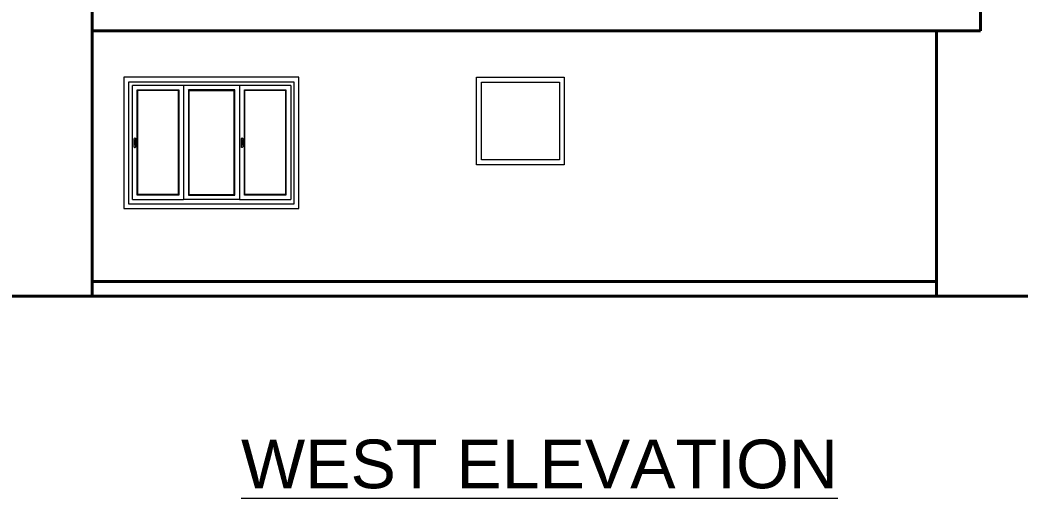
# Model space of a CAD drawing. Header units: inches. Extents: x 141029 to 166402, y -23568 to -18036.
# Drawn here: x 164793.8 to 165204.7, y -22604.9 to -22408.5 of the extents above; entities that cross this region are included whole.
import ezdxf

# ---------------------------------------------------------------- set-up
doc = ezdxf.new("R2010")
doc.units = ezdxf.units.IN
doc.header["$LTSCALE"] = 0.5
doc.header["$MEASUREMENT"] = 0
for name, color, linetype, lineweight in [('PARAPET', 50, 'Continuous', 13), ('Text-100.w', 254, 'Continuous', 9), ('wall', 1, 'Continuous', 40), ('window', 4, 'Continuous', 13)]:
    doc.layers.add(name, color=color, linetype=linetype, lineweight=lineweight)
doc.styles.add('arial', font='arial.ttf')

msp = doc.modelspace()

# ---------------------------------------------------------------- linework, layer by layer
at = {"layer": 'PARAPET'}
for p, q in [((164851.74, -22431.97), (164836.43, -22431.97)), ((164836.43, -22431.97), (164836.43, -22445.2)), ((164891.77, -22431.97), (164851.74, -22431.97)), ((164908.43, -22431.97), (164891.77, -22431.97)), ((164908.43, -22445.2), (164908.43, -22431.97)), ((164838.43, -22433.97), (164838.43, -22445.2)), ((164851.74, -22433.97), (164838.43, -22433.97)), ((164891.77, -22433.97), (164851.74, -22433.97)), ((164906.43, -22433.97), (164891.77, -22433.97)), ((164906.43, -22445.2), (164906.43, -22433.97)), ((164836.43, -22445.2), (164836.43, -22469.16)), ((164838.43, -22445.2), (164838.43, -22469.16)), ((164906.43, -22469.16), (164906.43, -22445.2)), ((164908.43, -22469.16), (164908.43, -22445.2)), ((164836.43, -22469.16), (164836.43, -22485.97)), ((164838.43, -22469.16), (164838.43, -22483.97)), ((164906.43, -22483.97), (164906.43, -22469.16)), ((164908.43, -22485.97), (164908.43, -22469.16)), ((164836.43, -22485.97), (164851.74, -22485.97)), ((164838.43, -22483.97), (164851.74, -22483.97)), ((164851.74, -22483.97), (164891.77, -22483.97)), ((164851.74, -22485.97), (164891.77, -22485.97)), ((164891.77, -22483.97), (164906.43, -22483.97)), ((164891.77, -22485.97), (164908.43, -22485.97))]:
    msp.add_line(p, q, dxfattribs=at)
at = {"layer": 'wall'}
for p, q in [((164823.43, -22152.97), (164823.43, -22521.97)), ((165188.43, -22368.97), (165188.43, -22412.97)), ((164823.43, -22521.97), (164823.43, -22408.97)), ((164823.43, -22412.97), (165188.43, -22412.97)), ((165170.43, -22412.97), (165170.43, -22521.97)), ((164823.43, -22515.97), (165170.43, -22515.97)), ((164823.43, -22515.97), (164823.43, -22521.97)), ((164793.82, -22521.97), (165204.7, -22521.97))]:
    msp.add_line(p, q, dxfattribs=at)
msp.add_xline((165204.7, -22521.97), (1, 0), dxfattribs=at)
at = {"layer": 'window'}
for p, q in [((164981.43, -22431.97), (165017.43, -22431.97)), ((164981.43, -22467.97), (164981.43, -22431.97)), ((165017.43, -22431.97), (165017.43, -22467.97)), ((164840.04, -22445.2), (164840.04, -22435.36)), ((164851.74, -22435.36), (164840.04, -22435.36)), ((164842.01, -22445.2), (164842.01, -22437.16)), ((164842.01, -22437.16), (164851.74, -22437.16)), ((164842.25, -22437.39), (164842.01, -22437.16)), ((164842.25, -22445.2), (164842.25, -22437.39)), ((164851.74, -22437.39), (164842.25, -22437.39)), ((164891.77, -22435.36), (164851.74, -22435.36)), ((164851.74, -22437.16), (164859.08, -22437.16)), ((164858.84, -22437.39), (164851.74, -22437.39)), ((164858.84, -22437.39), (164859.08, -22437.16)), ((164858.84, -22437.39), (164858.84, -22445.2)), ((164859.08, -22437.16), (164859.08, -22445.2)), ((164861.04, -22435.36), (164861.04, -22445.2)), ((164882.08, -22437.16), (164863.01, -22437.16)), ((164863.01, -22437.16), (164863.01, -22445.2)), ((164863.25, -22437.39), (164863.01, -22437.16)), ((164863.25, -22437.39), (164863.25, -22445.2)), ((164863.25, -22437.39), (164881.84, -22437.39)), ((164881.84, -22437.39), (164882.08, -22437.16)), ((164881.84, -22445.2), (164881.84, -22437.39)), ((164882.08, -22445.2), (164882.08, -22437.16)), ((164884.04, -22435.36), (164884.04, -22445.2)), ((164886.01, -22445.2), (164886.01, -22437.16)), ((164886.01, -22437.16), (164891.77, -22437.16)), ((164886.25, -22437.39), (164886.01, -22437.16)), ((164886.25, -22445.2), (164886.25, -22437.39)), ((164891.77, -22437.39), (164886.25, -22437.39)), ((164905.04, -22435.36), (164891.77, -22435.36)), ((164891.77, -22437.16), (164903.08, -22437.16)), ((164902.84, -22437.39), (164891.77, -22437.39)), ((164902.84, -22437.39), (164903.08, -22437.16)), ((164902.84, -22437.39), (164902.84, -22445.2)), ((164903.08, -22437.16), (164903.08, -22445.2)), ((164905.04, -22435.36), (164905.04, -22445.2)), ((164983.43, -22433.97), (165015.43, -22433.97)), ((164983.43, -22465.97), (164983.43, -22433.97)), ((165015.43, -22433.97), (165015.43, -22465.97)), ((164840.04, -22469.16), (164840.04, -22445.2)), ((164842.01, -22469.16), (164842.01, -22445.2)), ((164842.25, -22469.16), (164842.25, -22445.2)), ((164858.84, -22445.2), (164858.84, -22469.16)), ((164859.08, -22445.2), (164859.08, -22469.16)), ((164861.04, -22445.2), (164861.04, -22469.16)), ((164863.01, -22445.2), (164863.01, -22469.16)), ((164863.25, -22445.2), (164863.25, -22469.16)), ((164881.84, -22469.16), (164881.84, -22445.2)), ((164882.08, -22469.16), (164882.08, -22445.2)), ((164884.04, -22445.2), (164884.04, -22469.16)), ((164886.01, -22469.16), (164886.01, -22445.2)), ((164886.25, -22469.16), (164886.25, -22445.2)), ((164902.84, -22445.2), (164902.84, -22469.16)), ((164903.08, -22445.2), (164903.08, -22469.16)), ((164905.04, -22445.2), (164905.04, -22469.16)), ((164840.77, -22457.21), (164840.78, -22457.17)), ((164840.77, -22457.24), (164840.78, -22457.17)), ((164840.77, -22457.24), (164840.77, -22457.21)), ((164840.77, -22460.63), (164840.77, -22457.24)), ((164840.78, -22457.17), (164840.8, -22457.14)), ((164840.8, -22457.14), (164840.82, -22457.11)), ((164840.85, -22457.08), (164840.82, -22457.11)), ((164840.88, -22457.06), (164840.85, -22457.08)), ((164840.87, -22457.91), (164840.86, -22457.93)), ((164840.86, -22457.93), (164840.86, -22457.96)), ((164840.86, -22457.96), (164840.86, -22459.66)), ((164840.88, -22457.89), (164840.87, -22457.91)), ((164840.88, -22457.06), (164840.92, -22457.04)), ((164840.89, -22457.87), (164840.88, -22457.89)), ((164840.91, -22457.85), (164840.89, -22457.87)), ((164840.93, -22457.84), (164840.91, -22457.85)), ((164840.96, -22457.03), (164840.92, -22457.04)), ((164840.96, -22457.83), (164840.93, -22457.84)), ((164841, -22457.02), (164840.96, -22457.03)), ((164840.98, -22457.82), (164840.96, -22457.83)), ((164841.01, -22457.81), (164840.98, -22457.82)), ((164841.04, -22457.02), (164841, -22457.02)), ((164841.04, -22457.81), (164841.01, -22457.81)), ((164841.08, -22457.02), (164841.04, -22457.02)), ((164841.07, -22457.81), (164841.04, -22457.81)), ((164841.1, -22457.82), (164841.07, -22457.81)), ((164841.08, -22457.02), (164841.12, -22457.03)), ((164841.12, -22457.83), (164841.1, -22457.82)), ((164841.12, -22457.03), (164841.16, -22457.04)), ((164841.15, -22457.84), (164841.12, -22457.83)), ((164841.17, -22457.85), (164841.15, -22457.84)), ((164841.16, -22457.04), (164841.2, -22457.06)), ((164841.19, -22457.87), (164841.17, -22457.85)), ((164841.2, -22457.89), (164841.19, -22457.87)), ((164841.2, -22457.06), (164841.23, -22457.08)), ((164841.21, -22457.91), (164841.2, -22457.89)), ((164841.22, -22457.93), (164841.21, -22457.91)), ((164841.22, -22457.96), (164841.22, -22457.93)), ((164841.22, -22459.66), (164841.22, -22457.96)), ((164841.23, -22457.08), (164841.26, -22457.11)), ((164841.28, -22457.14), (164841.26, -22457.11)), ((164841.3, -22457.17), (164841.28, -22457.14)), ((164841.31, -22457.21), (164841.3, -22457.17)), ((164841.31, -22457.21), (164841.31, -22457.24)), ((164841.31, -22457.24), (164841.31, -22460.63)), ((164884.77, -22457.21), (164884.78, -22457.17)), ((164884.77, -22457.24), (164884.78, -22457.17)), ((164884.77, -22457.24), (164884.77, -22457.21)), ((164884.77, -22460.63), (164884.77, -22457.24)), ((164884.78, -22457.17), (164884.8, -22457.14)), ((164884.8, -22457.14), (164884.82, -22457.11)), ((164884.85, -22457.08), (164884.82, -22457.11)), ((164884.88, -22457.06), (164884.85, -22457.08)), ((164884.87, -22457.91), (164884.86, -22457.93)), ((164884.86, -22457.93), (164884.86, -22457.96)), ((164884.86, -22457.96), (164884.86, -22459.66)), ((164884.88, -22457.89), (164884.87, -22457.91)), ((164884.88, -22457.06), (164884.92, -22457.04)), ((164884.89, -22457.87), (164884.88, -22457.89)), ((164884.91, -22457.85), (164884.89, -22457.87)), ((164884.93, -22457.84), (164884.91, -22457.85)), ((164884.96, -22457.03), (164884.92, -22457.04)), ((164884.96, -22457.83), (164884.93, -22457.84)), ((164885, -22457.02), (164884.96, -22457.03)), ((164884.98, -22457.82), (164884.96, -22457.83)), ((164885.01, -22457.81), (164884.98, -22457.82)), ((164885.04, -22457.02), (164885, -22457.02)), ((164885.04, -22457.81), (164885.01, -22457.81)), ((164885.08, -22457.02), (164885.04, -22457.02)), ((164885.07, -22457.81), (164885.04, -22457.81)), ((164885.1, -22457.82), (164885.07, -22457.81)), ((164885.08, -22457.02), (164885.12, -22457.03)), ((164885.12, -22457.83), (164885.1, -22457.82)), ((164885.12, -22457.03), (164885.16, -22457.04)), ((164885.15, -22457.84), (164885.12, -22457.83)), ((164885.17, -22457.85), (164885.15, -22457.84)), ((164885.16, -22457.04), (164885.2, -22457.06)), ((164885.19, -22457.87), (164885.17, -22457.85)), ((164885.2, -22457.89), (164885.19, -22457.87)), ((164885.2, -22457.06), (164885.23, -22457.08)), ((164885.21, -22457.91), (164885.2, -22457.89)), ((164885.22, -22457.93), (164885.21, -22457.91)), ((164885.22, -22457.96), (164885.22, -22457.93)), ((164885.22, -22459.66), (164885.22, -22457.96)), ((164885.23, -22457.08), (164885.26, -22457.11)), ((164885.28, -22457.14), (164885.26, -22457.11)), ((164885.3, -22457.17), (164885.28, -22457.14)), ((164885.31, -22457.21), (164885.3, -22457.17)), ((164885.31, -22457.21), (164885.31, -22457.24)), ((164885.31, -22457.24), (164885.31, -22460.63)), ((164840.77, -22460.67), (164840.77, -22460.63)), ((164840.78, -22460.7), (164840.77, -22460.67)), ((164840.78, -22460.7), (164840.8, -22460.73)), ((164840.8, -22460.73), (164840.82, -22460.76)), ((164840.82, -22460.76), (164840.85, -22460.79)), ((164840.88, -22460.81), (164840.85, -22460.79)), ((164840.86, -22459.69), (164840.86, -22459.66)), ((164840.87, -22459.71), (164840.86, -22459.69)), ((164840.88, -22459.73), (164840.87, -22459.71)), ((164840.89, -22459.75), (164840.88, -22459.73)), ((164840.92, -22460.83), (164840.88, -22460.81)), ((164840.91, -22459.77), (164840.89, -22459.75)), ((164840.93, -22459.79), (164840.91, -22459.77)), ((164840.92, -22460.83), (164840.96, -22460.84)), ((164840.96, -22459.8), (164840.93, -22459.79)), ((164840.98, -22459.81), (164840.96, -22459.8)), ((164841, -22460.85), (164840.96, -22460.84)), ((164841.01, -22459.81), (164840.98, -22459.81)), ((164841.04, -22460.85), (164841, -22460.85)), ((164841.04, -22459.81), (164841.01, -22459.81)), ((164841.07, -22459.81), (164841.04, -22459.81)), ((164841.04, -22460.85), (164841.08, -22460.85)), ((164841.1, -22459.81), (164841.07, -22459.81)), ((164841.08, -22460.85), (164841.12, -22460.84)), ((164841.12, -22459.8), (164841.1, -22459.81)), ((164841.15, -22459.79), (164841.12, -22459.8)), ((164841.16, -22460.83), (164841.12, -22460.84)), ((164841.17, -22459.77), (164841.15, -22459.79)), ((164841.2, -22460.81), (164841.16, -22460.83)), ((164841.19, -22459.75), (164841.17, -22459.77)), ((164841.2, -22459.73), (164841.19, -22459.75)), ((164841.21, -22459.71), (164841.2, -22459.73)), ((164841.2, -22460.81), (164841.23, -22460.79)), ((164841.22, -22459.69), (164841.21, -22459.71)), ((164841.22, -22459.66), (164841.22, -22459.69)), ((164841.23, -22460.79), (164841.26, -22460.76)), ((164841.26, -22460.76), (164841.28, -22460.73)), ((164841.3, -22460.7), (164841.28, -22460.73)), ((164841.31, -22460.63), (164841.3, -22460.7)), ((164841.31, -22460.67), (164841.3, -22460.7)), ((164841.31, -22460.67), (164841.31, -22460.63)), ((164884.77, -22460.67), (164884.77, -22460.63)), ((164884.78, -22460.7), (164884.77, -22460.67)), ((164884.78, -22460.7), (164884.8, -22460.73)), ((164884.8, -22460.73), (164884.82, -22460.76)), ((164884.82, -22460.76), (164884.85, -22460.79)), ((164884.88, -22460.81), (164884.85, -22460.79)), ((164884.86, -22459.69), (164884.86, -22459.66)), ((164884.87, -22459.71), (164884.86, -22459.69)), ((164884.88, -22459.73), (164884.87, -22459.71)), ((164884.89, -22459.75), (164884.88, -22459.73)), ((164884.92, -22460.83), (164884.88, -22460.81)), ((164884.91, -22459.77), (164884.89, -22459.75)), ((164884.93, -22459.79), (164884.91, -22459.77)), ((164884.92, -22460.83), (164884.96, -22460.84)), ((164884.96, -22459.8), (164884.93, -22459.79)), ((164884.98, -22459.81), (164884.96, -22459.8)), ((164885, -22460.85), (164884.96, -22460.84)), ((164885.01, -22459.81), (164884.98, -22459.81)), ((164885.04, -22460.85), (164885, -22460.85)), ((164885.04, -22459.81), (164885.01, -22459.81)), ((164885.07, -22459.81), (164885.04, -22459.81)), ((164885.04, -22460.85), (164885.08, -22460.85)), ((164885.1, -22459.81), (164885.07, -22459.81)), ((164885.08, -22460.85), (164885.12, -22460.84)), ((164885.12, -22459.8), (164885.1, -22459.81)), ((164885.15, -22459.79), (164885.12, -22459.8)), ((164885.16, -22460.83), (164885.12, -22460.84)), ((164885.17, -22459.77), (164885.15, -22459.79)), ((164885.2, -22460.81), (164885.16, -22460.83)), ((164885.19, -22459.75), (164885.17, -22459.77)), ((164885.2, -22459.73), (164885.19, -22459.75)), ((164885.21, -22459.71), (164885.2, -22459.73)), ((164885.2, -22460.81), (164885.23, -22460.79)), ((164885.22, -22459.69), (164885.21, -22459.71)), ((164885.22, -22459.66), (164885.22, -22459.69)), ((164885.23, -22460.79), (164885.26, -22460.76)), ((164885.26, -22460.76), (164885.28, -22460.73)), ((164885.3, -22460.7), (164885.28, -22460.73)), ((164885.31, -22460.63), (164885.3, -22460.7)), ((164885.31, -22460.67), (164885.3, -22460.7)), ((164885.31, -22460.67), (164885.31, -22460.63)), ((165015.43, -22465.97), (164983.43, -22465.97)), ((164840.04, -22482.25), (164840.04, -22469.16)), ((164842.01, -22480.45), (164842.01, -22469.16)), ((164842.25, -22480.23), (164842.25, -22469.16)), ((164858.84, -22469.16), (164858.84, -22480.23)), ((164859.08, -22469.16), (164859.08, -22480.45)), ((164861.04, -22469.16), (164861.04, -22482.25)), ((164863.01, -22469.16), (164863.01, -22480.45)), ((164863.25, -22469.16), (164863.25, -22480.23)), ((164881.84, -22480.23), (164881.84, -22469.16)), ((164882.08, -22480.45), (164882.08, -22469.16)), ((164884.04, -22469.16), (164884.04, -22482.25)), ((164886.01, -22480.45), (164886.01, -22469.16)), ((164886.25, -22480.23), (164886.25, -22469.16)), ((164902.84, -22469.16), (164902.84, -22480.23)), ((164903.08, -22469.16), (164903.08, -22480.45)), ((164905.04, -22469.16), (164905.04, -22482.25)), ((165017.43, -22467.97), (164981.43, -22467.97)), ((164840.04, -22482.25), (164851.74, -22482.25)), ((164842.01, -22480.45), (164842.25, -22480.23)), ((164851.74, -22480.45), (164842.01, -22480.45)), ((164851.74, -22480.23), (164842.25, -22480.23)), ((164858.84, -22480.23), (164851.74, -22480.23)), ((164859.08, -22480.45), (164851.74, -22480.45)), ((164851.74, -22482.25), (164861.04, -22482.25)), ((164858.84, -22480.23), (164859.08, -22480.45)), ((164884.04, -22482.25), (164861.04, -22482.25)), ((164863.25, -22480.23), (164863.01, -22480.45)), ((164863.01, -22480.45), (164882.08, -22480.45)), ((164863.25, -22480.23), (164881.84, -22480.23)), ((164882.08, -22480.45), (164881.84, -22480.23)), ((164884.04, -22482.25), (164891.77, -22482.25)), ((164886.01, -22480.45), (164886.25, -22480.23)), ((164891.77, -22480.45), (164886.01, -22480.45)), ((164891.77, -22480.23), (164886.25, -22480.23)), ((164902.84, -22480.23), (164891.77, -22480.23)), ((164903.08, -22480.45), (164891.77, -22480.45)), ((164891.77, -22482.25), (164905.04, -22482.25)), ((164902.84, -22480.23), (164903.08, -22480.45))]:
    msp.add_line(p, q, dxfattribs=at)

# ---------------------------------------------------------------- texts
at = {"layer": 'Text-100.w', "insert": (165007.27, -22580.89), "char_height": 20, "attachment_point": 2, "style": 'arial'}
msp.add_mtext_dynamic_manual_height_columns('{\\LWEST ELEVATION}', width=940.9712, gutter_width=100, heights=[0], dxfattribs=at)

doc.saveas('drawing.dxf')
